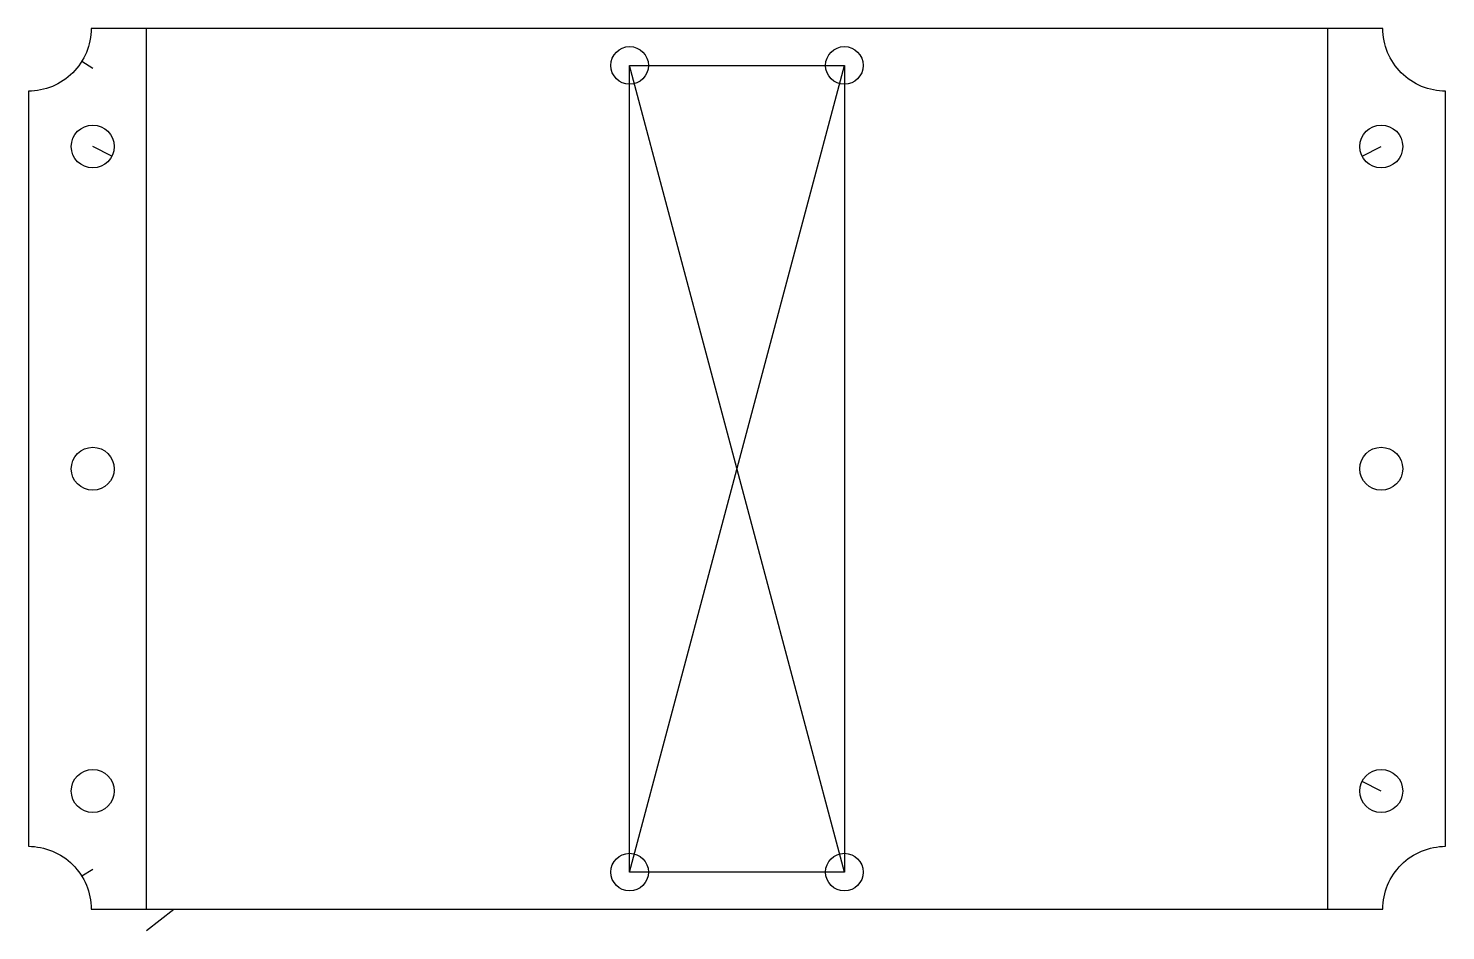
# Model space of a CAD drawing. Header units: millimetres. Extents: x -66 to 66, y -43 to 41.
import ezdxf

# ---------------------------------------------------------------- set-up
doc = ezdxf.new("R2010")
doc.units = ezdxf.units.MM
doc.layers.get('0').update_dxf_attribs({"linetype": 'CONTINUOUS'})

msp = doc.modelspace()

# ---------------------------------------------------------------- linework, layer by layer
for p, q in [((-55, -41), (-55, 41)), ((55, 41), (55, -41)), ((-60, 37.27), (-61.03, 37.91)), ((-10, -37.55), (-10, 37.55)), ((-10, 37.55), (10, 37.55)), ((10, -37.55), (-10, 37.55)), ((-10, -37.55), (10, 37.55)), ((10, 37.55), (10, -37.55)), ((-58.21, 29.11), (-60, 30)), ((58.21, 29.11), (60, 30)), ((60, -30), (58.21, -29.11)), ((-61.03, -37.91), (-60, -37.27)), ((10, -37.55), (-10, -37.55)), ((-55, -43), (-52.44, -41))]:
    msp.add_line(p, q)
msp.add_lwpolyline([(-60.15, -41), (60.15, -41, -0.414214), (66, -35.15), (66, 35.15, -0.414214), (60.15, 41), (-60.15, 41, -0.414214), (-66, 35.15), (-66, -35.15, -0.414214)], format="xyb", close=True)
for centre, radius in [((-10, 37.55), 1.75), ((10, 37.55), 1.75), ((-60, 30), 2), ((60, 30), 2), ((-60, 0), 2), ((60, 0), 2), ((-60, -30), 2), ((60, -30), 2), ((-10, -37.55), 1.75), ((10, -37.55), 1.75)]:
    msp.add_circle(centre, radius)

doc.saveas('drawing.dxf')
